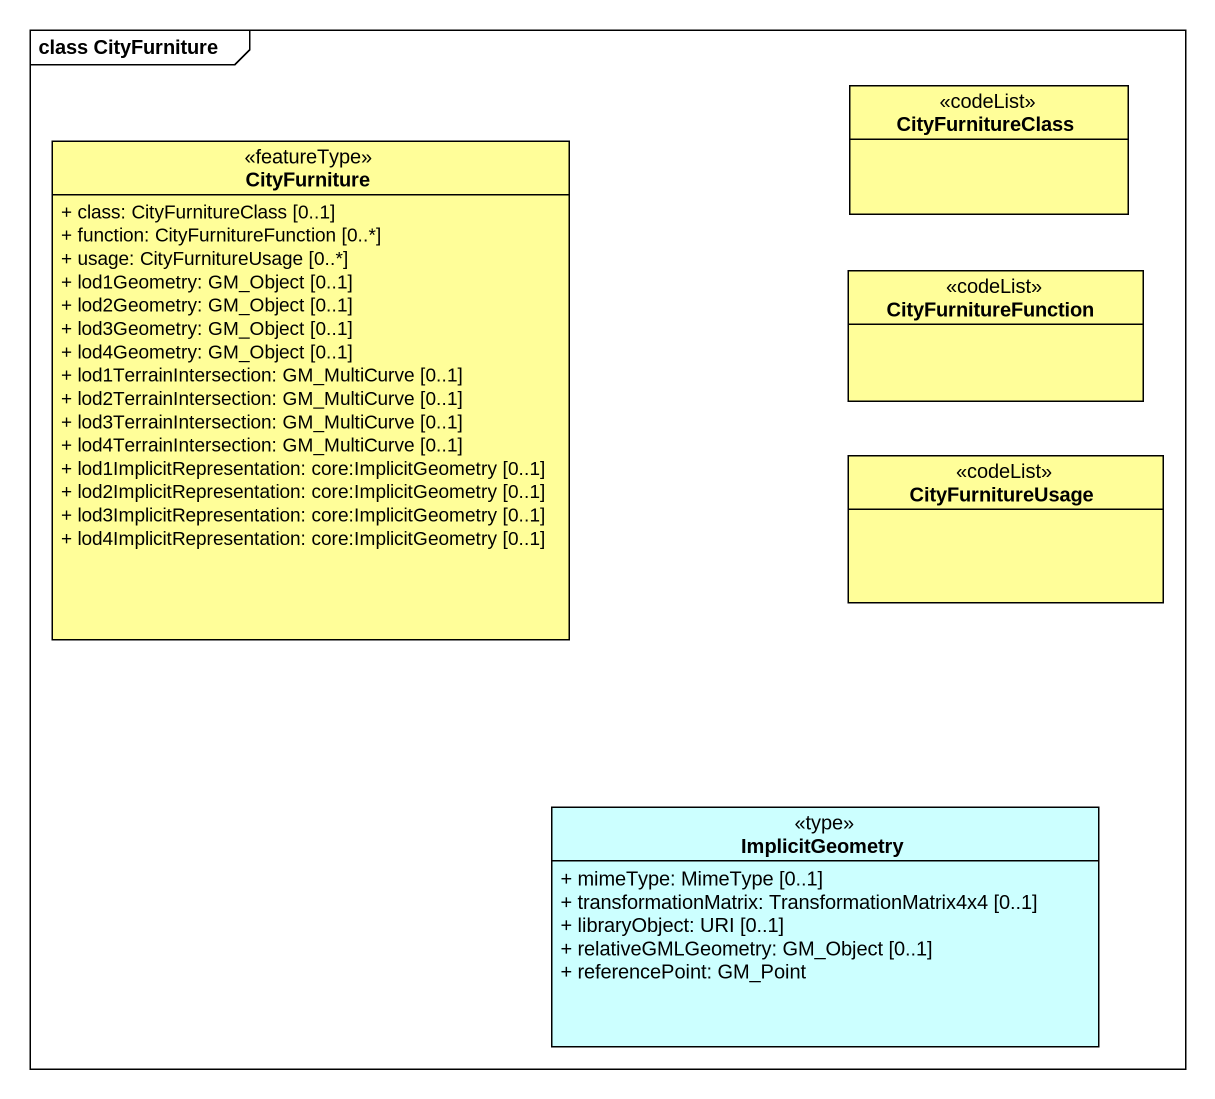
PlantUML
@startuml
mainframe class CityFurniture
hide circle
hide empty members
skinparam classAttributeIconSize 0
class CityFurnitureClass <<codeList>> #FFFE99
class CityFurniture <<featureType>> #FFFE99 {
  + class: CityFurnitureClass [0..1]
  + function: CityFurnitureFunction [0..*]
  + usage: CityFurnitureUsage [0..*]
  + lod1Geometry: GM_Object [0..1]
  + lod2Geometry: GM_Object [0..1]
  + lod3Geometry: GM_Object [0..1]
  + lod4Geometry: GM_Object [0..1]
  + lod1TerrainIntersection: GM_MultiCurve [0..1]
  + lod2TerrainIntersection: GM_MultiCurve [0..1]
  + lod3TerrainIntersection: GM_MultiCurve [0..1]
  + lod4TerrainIntersection: GM_MultiCurve [0..1]
  + lod1ImplicitRepresentation: core:ImplicitGeometry [0..1]
  + lod2ImplicitRepresentation: core:ImplicitGeometry [0..1]
  + lod3ImplicitRepresentation: core:ImplicitGeometry [0..1]
  + lod4ImplicitRepresentation: core:ImplicitGeometry [0..1]
}
class CityFurnitureFunction <<codeList>> #FFFE99
class CityFurnitureUsage <<codeList>> #FFFE99
class ImplicitGeometry <<type>> #CCFFFF {
  + mimeType: MimeType [0..1]
  + transformationMatrix: TransformationMatrix4x4 [0..1]
  + libraryObject: URI [0..1]
  + relativeGMLGeometry: GM_Object [0..1]
  + referencePoint: GM_Point
}
@enduml
